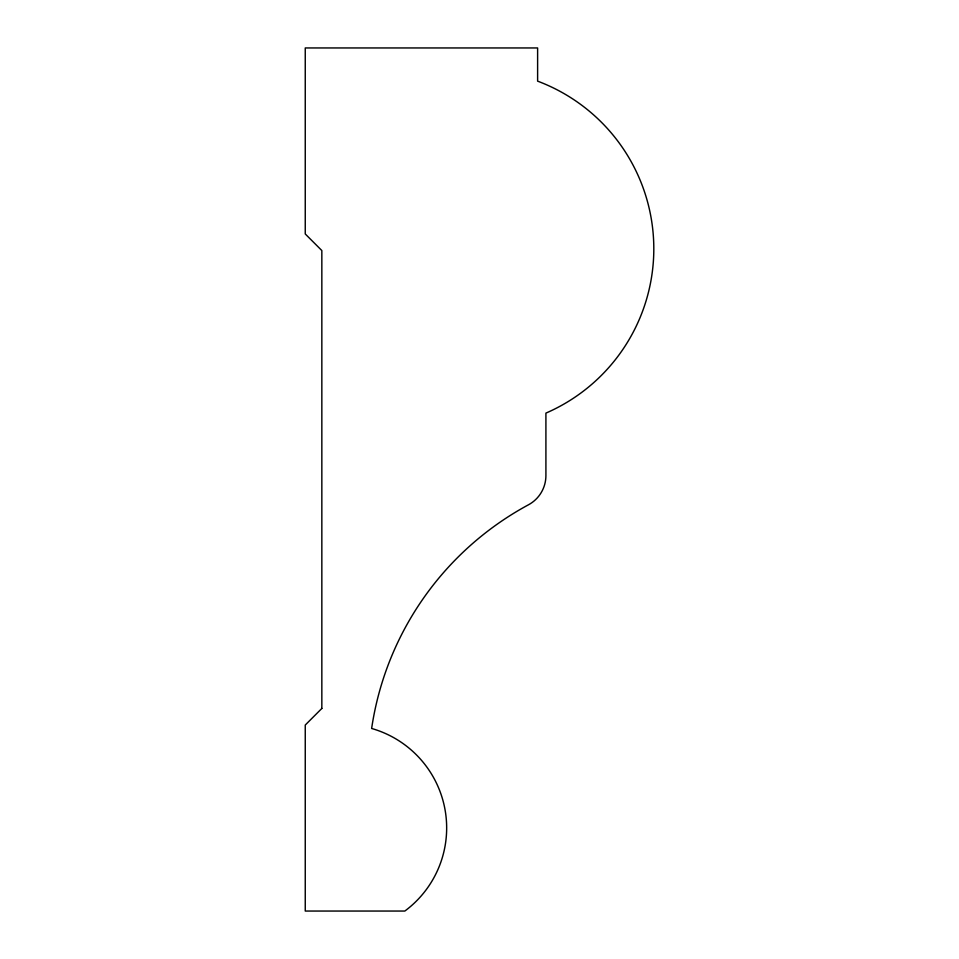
<?xml version="1.0" encoding="UTF-8"?>
<svg xmlns="http://www.w3.org/2000/svg" width="959" height="959" viewBox="0 0 959 959"><rect width="100%" height="100%" fill="white"/><g stroke="black" fill="none" stroke-linecap="round" stroke-linejoin="round"><path stroke-width="1.44" d="M321.84 708.437L305.25 725.04L305.25 911.05L404.83 911.05A103.464 103.464 0 0 0 371.636 728.468A304.674 304.674 0 0 1 528.469 504.794A33.193 33.193 0 0 0 545.911 475.568L545.911 413.113A179.057 179.057 0 0 0 537.615 81.143L537.615 47.95L305.25 47.95L305.25 233.96L321.84 250.563L321.84 708.437"/></g></svg>
